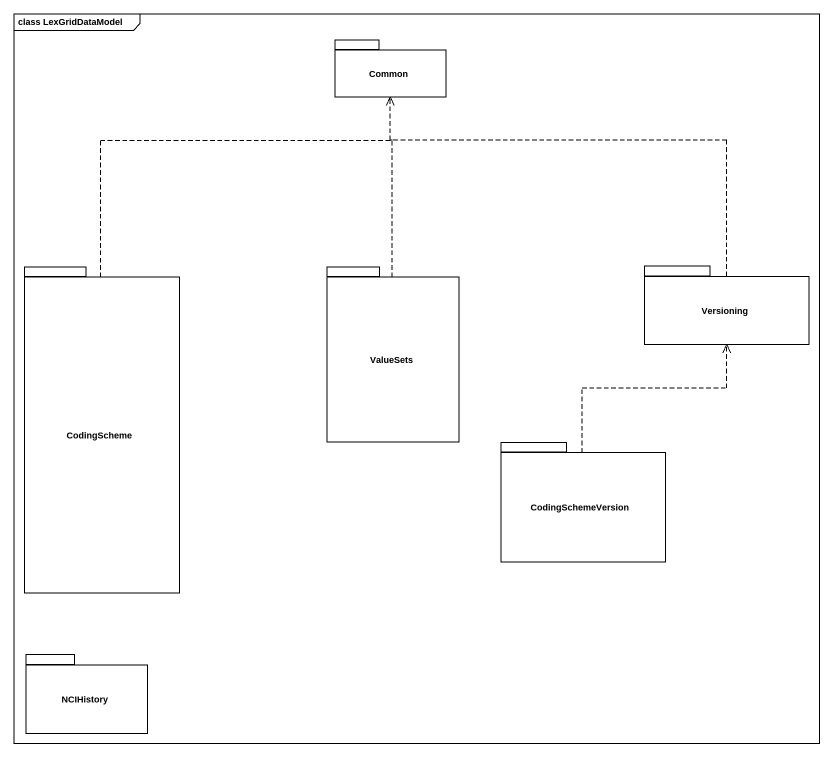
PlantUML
@startuml
mainframe class LexGridDataModel
package Common {
}
package CodingScheme {
}
package ValueSets {
}
package Versioning {
}
package CodingSchemeVersion {
}
package NCIHistory {
}
CodingScheme .up.> Common
ValueSets .up.> Common
Versioning .up.> Common
CodingSchemeVersion .up.> Versioning
@enduml
